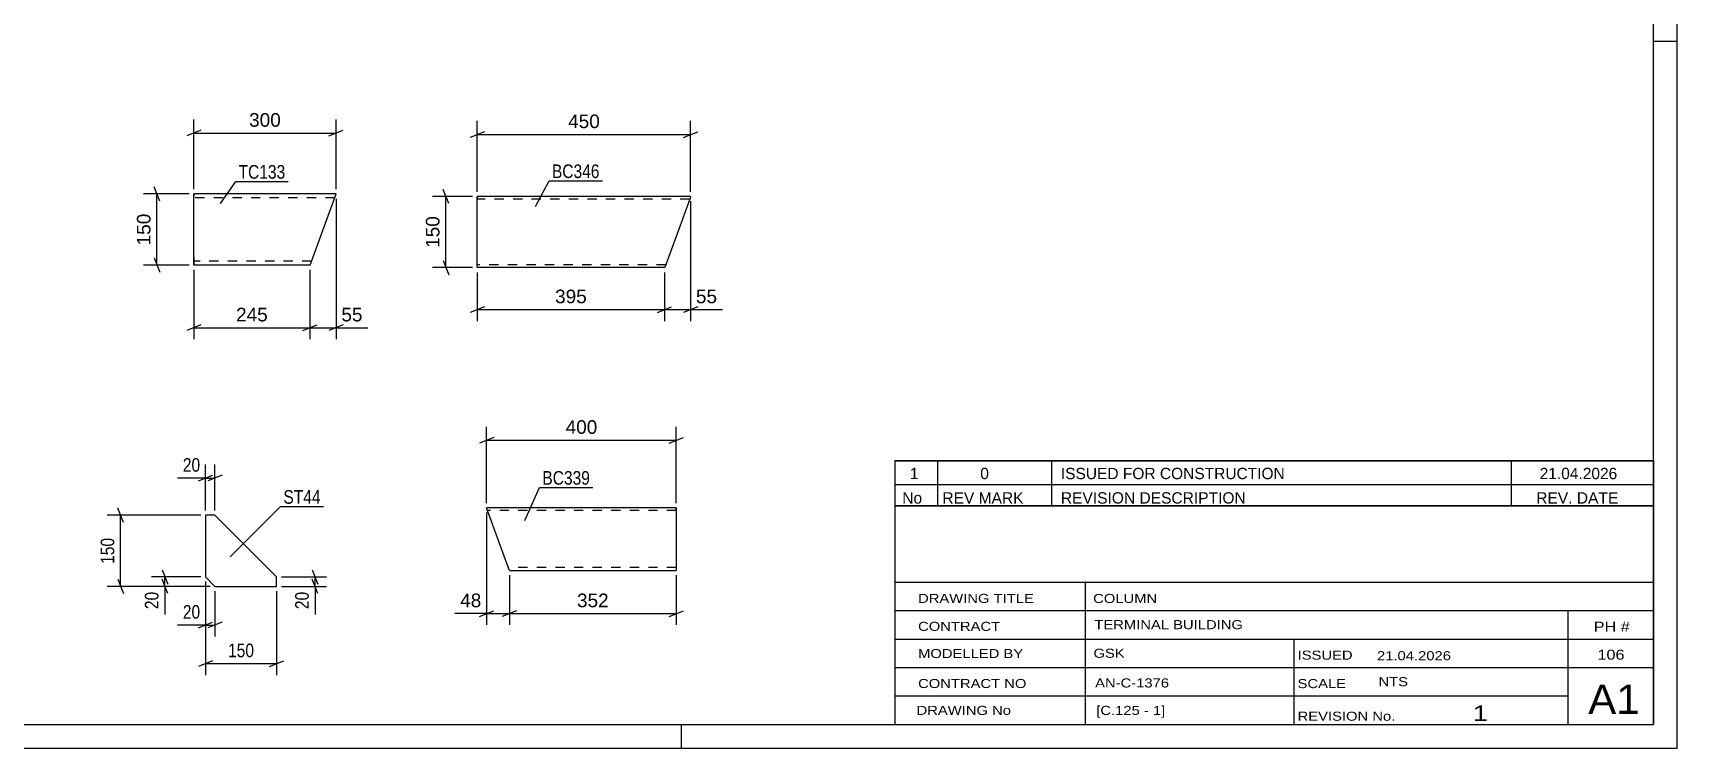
# Model space of a CAD drawing. Header units: millimetres. Extents: x 0 to 594, y 0 to 420.
# Drawn here: x 247.1 to 594, y 0 to 150.8 of the extents above; entities that cross this region are included whole.
import ezdxf

# ---------------------------------------------------------------- set-up
doc = ezdxf.new("R2010")
doc.units = ezdxf.units.MM
doc.linetypes.add('DXK_LINE_DOT2', pattern=[3.9198, 1.9599, -1.9599])
doc.styles.add('Arial', font='ARIAL.TTF', dxfattribs={"height": 0.2})
doc.styles.add('Arial Narrow', font='ARIALN.TTF', dxfattribs={"height": 0.2})

# ---------------------------------------------------------------- blocks, each defined once
blk = doc.blocks.new('Unknown-284930103-1131 - 20256')
at = {"color": 5, "linetype": 'Continuous'}
for p, q in [((594, 0), (594, 420)), ((589, 5), (589, 415)), ((594, 149), (589, 149)), ((5, 5), (589, 5)), ((384, 0), (384, 5)), ((0, 0), (594, 0))]:
    blk.add_line(p, q, dxfattribs=at)
blk = doc.blocks.new('Part-284930103-13705 - 13704')
at = {"color": 2, "linetype": 'Continuous'}
for p, q in [((281.09, 115.23), (281.09, 116.83)), ((311.09, 116.83), (281.09, 116.83)), ((281.09, 103.43), (281.09, 115.23)), ((305.63, 101.83), (311.09, 116.83)), ((281.09, 101.83), (281.09, 103.43)), ((305.63, 101.83), (281.09, 101.83))]:
    blk.add_line(p, q, dxfattribs=at)
at = {"color": 7, "linetype": 'DXK_LINE_DOT2'}
for p, q in [((281.09, 116.83), (281.09, 116.36)), ((310.8, 116.03), (281.09, 116.03)), ((281.09, 103.43), (281.09, 101.95)), ((305.92, 102.63), (281.09, 102.63))]:
    blk.add_line(p, q, dxfattribs=at)
blk = doc.blocks.new('Part-284930103-13894 - 13893')
at = {"color": 2, "linetype": 'Continuous'}
for p, q in [((347.63, 37.55), (342.86, 50.66)), ((382.86, 50.66), (342.86, 50.66)), ((382.86, 50.66), (382.86, 50.57)), ((382.86, 50.57), (382.86, 37.46)), ((347.67, 37.46), (347.63, 37.55)), ((347.67, 37.46), (382.86, 37.46))]:
    blk.add_line(p, q, dxfattribs=at)
at = {"color": 7, "linetype": 'DXK_LINE_DOT2'}
for p, q in [((382.86, 50.06), (343.08, 50.06)), ((382.86, 50.31), (382.86, 50.66)), ((382.86, 38.06), (347.45, 38.06))]:
    blk.add_line(p, q, dxfattribs=at)
blk = doc.blocks.new('Part-284930103-13865 - 13864')
at = {"color": 2, "linetype": 'Continuous'}
for p, q in [((340.89, 115.1), (340.89, 116.3)), ((385.89, 116.3), (340.89, 116.3)), ((340.89, 102.5), (340.89, 115.1)), ((385.77, 115.95), (380.43, 101.3)), ((385.86, 116.21), (385.77, 115.95)), ((385.89, 116.3), (385.86, 116.21)), ((340.89, 101.39), (340.89, 102.5)), ((340.89, 101.3), (340.89, 101.39)), ((380.43, 101.3), (340.89, 101.3))]:
    blk.add_line(p, q, dxfattribs=at)
at = {"color": 7, "linetype": 'DXK_LINE_DOT2'}
for p, q in [((340.89, 116.3), (340.89, 116.21)), ((340.89, 116.21), (340.89, 115.95)), ((385.68, 115.7), (340.89, 115.7)), ((340.89, 101.65), (340.89, 102.5)), ((380.65, 101.9), (340.89, 101.9))]:
    blk.add_line(p, q, dxfattribs=at)
blk = doc.blocks.new('Part-284930103-20247 - 20246')
at = {"color": 2, "linetype": 'Continuous'}
for p, q in [((285.56, 49.09), (283.56, 49.09)), ((283.56, 49.09), (283.56, 36.09)), ((298.56, 36.09), (285.56, 49.09)), ((283.56, 36.09), (285.56, 34.09)), ((298.56, 34.09), (298.56, 36.09)), ((285.56, 34.09), (298.56, 34.09))]:
    blk.add_line(p, q, dxfattribs=at)
blk = doc.blocks.new('StraightDimension-284930103-13818 - 13704')
at = {"color": 7, "linetype": 'Continuous'}
for p, q in [((311.09, 115.83), (311.09, 86.21)), ((305.59, 100.83), (305.59, 86.21)), ((304.09, 88.01), (307.09, 89.21)), ((305.59, 88.61), (311.09, 88.61)), ((312.59, 89.21), (309.59, 88.01))]:
    blk.add_line(p, q, dxfattribs=at)
at = {"color": 0}
blk.add_wipeout([(317.26, 89.36), (317.26, 93.56), (311.62, 93.56), (311.62, 89.36)], dxfattribs=at)
at = {"color": 7, "linetype": 'Continuous'}
blk.add_line((311.09, 88.61), (317.79, 88.61), dxfattribs=at)
blk.add_line((311.09, 88.61), (317.79, 88.61), dxfattribs=at)
at = {"color": 3, "style": 'Arial'}
blk.add_text('55', height=2.865, dxfattribs=at).set_placement((312.22, 89.96))
blk = doc.blocks.new('StraightDimension-284930103-13852 - 13704')
at = {"color": 7, "linetype": 'Continuous'}
for p, q in [((273.9, 115.33), (272.7, 118.33)), ((280.09, 116.83), (270.45, 116.83)), ((273.3, 101.83), (273.3, 116.83)), ((280.09, 101.83), (270.45, 101.83)), ((272.7, 103.33), (273.9, 100.33))]:
    blk.add_line(p, q, dxfattribs=at)
at = {"color": 0}
blk.add_wipeout([(272.55, 113.26), (268.35, 113.26), (268.35, 105.39), (272.55, 105.39)], dxfattribs=at)
at = {"color": 3, "style": 'Arial'}
blk.add_text('150', height=2.865, rotation=90.0002, dxfattribs=at).set_placement((271.95, 105.99))
blk = doc.blocks.new('StraightDimension-284930103-13711 - 13704')
at = {"color": 7, "linetype": 'Continuous'}
for p, q in [((281.09, 117.83), (281.09, 132.5)), ((311.09, 117.83), (311.09, 132.5)), ((282.59, 130.25), (279.59, 129.05)), ((281.09, 129.65), (311.09, 129.65)), ((309.59, 129.05), (312.59, 130.25))]:
    blk.add_line(p, q, dxfattribs=at)
at = {"color": 0}
blk.add_wipeout([(300.03, 130.4), (300.03, 134.6), (292.16, 134.6), (292.16, 130.4)], dxfattribs=at)
at = {"color": 3, "style": 'Arial'}
blk.add_text('300', height=2.865, dxfattribs=at).set_placement((292.76, 131))
blk = doc.blocks.new('StraightDimension-284930103-13819 - 13704')
at = {"color": 7, "linetype": 'Continuous'}
for p, q in [((281.09, 100.83), (281.09, 86.21)), ((305.59, 100.83), (305.59, 86.21)), ((282.59, 89.21), (279.59, 88.01)), ((281.09, 88.61), (305.59, 88.61)), ((304.09, 88.01), (307.09, 89.21))]:
    blk.add_line(p, q, dxfattribs=at)
at = {"color": 0}
blk.add_wipeout([(297.28, 89.36), (297.28, 93.56), (289.41, 93.56), (289.41, 89.36)], dxfattribs=at)
at = {"color": 3, "style": 'Arial'}
blk.add_text('245', height=2.865, dxfattribs=at).set_placement((290.01, 89.96))
blk = doc.blocks.new('StraightDimension-284930103-13997 - 13893')
at = {"color": 7, "linetype": 'Continuous'}
for p, q in [((342.86, 49.66), (342.86, 25.96)), ((347.67, 36.46), (347.67, 25.96)), ((341.36, 27.76), (344.36, 28.96)), ((342.86, 28.36), (347.67, 28.36)), ((349.17, 28.96), (346.17, 27.76))]:
    blk.add_line(p, q, dxfattribs=at)
at = {"color": 0}
blk.add_wipeout([(342.34, 29.11), (342.34, 33.31), (336.69, 33.31), (336.69, 29.11)], dxfattribs=at)
at = {"color": 7, "linetype": 'Continuous'}
blk.add_line((342.86, 28.36), (336.17, 28.36), dxfattribs=at)
blk.add_line((342.86, 28.36), (336.17, 28.36), dxfattribs=at)
at = {"color": 3, "style": 'Arial'}
blk.add_text('48', height=2.865, dxfattribs=at).set_placement((337.29, 29.71))
blk = doc.blocks.new('StraightDimension-284930103-13973 - 13893')
at = {"color": 7, "linetype": 'Continuous'}
for p, q in [((342.86, 51.66), (342.86, 67.76)), ((382.86, 51.66), (382.86, 67.76)), ((344.36, 65.51), (341.36, 64.31)), ((342.86, 64.91), (382.86, 64.91)), ((381.36, 64.31), (384.36, 65.51))]:
    blk.add_line(p, q, dxfattribs=at)
at = {"color": 0}
blk.add_wipeout([(366.8, 65.66), (366.8, 69.86), (358.93, 69.86), (358.93, 65.66)], dxfattribs=at)
at = {"color": 3, "style": 'Arial'}
blk.add_text('400', height=2.865, dxfattribs=at).set_placement((359.53, 66.26))
blk = doc.blocks.new('StraightDimension-284930103-13996 - 13893')
at = {"color": 7, "linetype": 'Continuous'}
for p, q in [((347.67, 36.46), (347.67, 25.96)), ((382.86, 36.46), (382.86, 25.96)), ((349.17, 28.96), (346.17, 27.76)), ((347.67, 28.36), (382.86, 28.36)), ((381.36, 27.76), (384.36, 28.96))]:
    blk.add_line(p, q, dxfattribs=at)
at = {"color": 0}
blk.add_wipeout([(369.2, 29.11), (369.2, 33.31), (361.33, 33.31), (361.33, 29.11)], dxfattribs=at)
at = {"color": 3, "style": 'Arial'}
blk.add_text('352', height=2.865, dxfattribs=at).set_placement((361.93, 29.71))
blk = doc.blocks.new('StraightDimension-284930103-13931 - 13864')
at = {"color": 7, "linetype": 'Continuous'}
for p, q in [((385.89, 115.3), (385.89, 90.04)), ((380.39, 100.3), (380.39, 90.04)), ((378.89, 91.84), (381.89, 93.04)), ((380.39, 92.44), (385.89, 92.44)), ((387.39, 93.04), (384.39, 91.84))]:
    blk.add_line(p, q, dxfattribs=at)
at = {"color": 0}
blk.add_wipeout([(392.07, 93.19), (392.07, 97.39), (386.42, 97.39), (386.42, 93.19)], dxfattribs=at)
at = {"color": 7, "linetype": 'Continuous'}
blk.add_line((385.89, 92.44), (392.59, 92.44), dxfattribs=at)
blk.add_line((385.89, 92.44), (392.59, 92.44), dxfattribs=at)
at = {"color": 3, "style": 'Arial'}
blk.add_text('55', height=2.865, dxfattribs=at).set_placement((387.02, 93.79))
blk = doc.blocks.new('StraightDimension-284930103-13961 - 13864')
at = {"color": 7, "linetype": 'Continuous'}
for p, q in [((339.89, 116.3), (331.41, 116.3)), ((334.86, 114.8), (333.66, 117.8)), ((334.26, 101.3), (334.26, 116.3)), ((339.89, 101.3), (331.41, 101.3)), ((333.66, 102.8), (334.86, 99.8))]:
    blk.add_line(p, q, dxfattribs=at)
at = {"color": 0}
blk.add_wipeout([(333.51, 112.73), (329.31, 112.73), (329.31, 104.86), (333.51, 104.86)], dxfattribs=at)
at = {"color": 3, "style": 'Arial'}
blk.add_text('150', height=2.865, rotation=90.0002, dxfattribs=at).set_placement((332.91, 105.46))
blk = doc.blocks.new('StraightDimension-284930103-13920 - 13864')
at = {"color": 7, "linetype": 'Continuous'}
for p, q in [((340.89, 117.3), (340.89, 132.21)), ((385.89, 117.3), (385.89, 132.21)), ((342.39, 129.96), (339.39, 128.76)), ((340.89, 129.36), (385.89, 129.36)), ((384.39, 128.76), (387.39, 129.96))]:
    blk.add_line(p, q, dxfattribs=at)
at = {"color": 0}
blk.add_wipeout([(367.33, 130.11), (367.33, 134.31), (359.46, 134.31), (359.46, 130.11)], dxfattribs=at)
at = {"color": 3, "style": 'Arial'}
blk.add_text('450', height=2.865, dxfattribs=at).set_placement((360.06, 130.71))
blk = doc.blocks.new('StraightDimension-284930103-13932 - 13864')
at = {"color": 7, "linetype": 'Continuous'}
for p, q in [((340.89, 100.3), (340.89, 90.04)), ((380.39, 100.3), (380.39, 90.04)), ((342.39, 93.04), (339.39, 91.84)), ((340.89, 92.44), (380.39, 92.44)), ((378.89, 91.84), (381.89, 93.04))]:
    blk.add_line(p, q, dxfattribs=at)
at = {"color": 0}
blk.add_wipeout([(364.58, 93.19), (364.58, 97.39), (356.71, 97.39), (356.71, 93.19)], dxfattribs=at)
at = {"color": 3, "style": 'Arial'}
blk.add_text('395', height=2.865, dxfattribs=at).set_placement((357.31, 93.79))
blk = doc.blocks.new('StraightDimension-284930103-20414 - 20246')
at = {"color": 7, "linetype": 'Continuous'}
for p, q in [((283.56, 35.09), (283.56, 15.41)), ((298.56, 33.09), (298.56, 15.41)), ((285.06, 18.41), (282.06, 17.21)), ((283.56, 17.81), (298.56, 17.81)), ((297.06, 17.21), (300.06, 18.41))]:
    blk.add_line(p, q, dxfattribs=at)
at = {"color": 0}
blk.add_wipeout([(294.4, 18.56), (294.4, 22.76), (287.72, 22.76), (287.72, 18.56)], dxfattribs=at)
at = {"color": 3, "style": 'Arial Narrow'}
blk.add_text('150', height=2.863, dxfattribs=at).set_placement((288.32, 19.16))
blk = doc.blocks.new('StraightDimension-284930103-20406 - 20246')
at = {"color": 7, "linetype": 'Continuous'}
for p, q in [((299.56, 36.09), (309.09, 36.09)), ((306.09, 37.59), (307.29, 34.59)), ((307.29, 32.59), (306.09, 35.59)), ((306.69, 34.09), (306.69, 36.09)), ((299.56, 34.09), (309.09, 34.09))]:
    blk.add_line(p, q, dxfattribs=at)
at = {"color": 0}
blk.add_wipeout([(305.94, 33.56), (301.74, 33.56), (301.74, 28.7), (305.94, 28.7)], dxfattribs=at)
at = {"color": 7, "linetype": 'Continuous'}
blk.add_line((306.69, 34.09), (306.69, 28.18), dxfattribs=at)
blk.add_line((306.69, 34.09), (306.69, 28.18), dxfattribs=at)
at = {"color": 3, "style": 'Arial Narrow'}
blk.add_text('20', height=2.863, rotation=90.0002, dxfattribs=at).set_placement((305.34, 29.3))
blk = doc.blocks.new('StraightDimension-284930103-20398 - 20246')
at = {"color": 7, "linetype": 'Continuous'}
for p, q in [((283.56, 35.09), (283.56, 23.54)), ((285.56, 33.09), (285.56, 23.54)), ((282.06, 25.34), (285.06, 26.54)), ((283.56, 25.94), (285.56, 25.94)), ((287.06, 26.54), (284.06, 25.34))]:
    blk.add_line(p, q, dxfattribs=at)
at = {"color": 0}
blk.add_wipeout([(283.03, 26.69), (283.03, 30.89), (278.18, 30.89), (278.18, 26.69)], dxfattribs=at)
at = {"color": 7, "linetype": 'Continuous'}
blk.add_line((283.56, 25.94), (277.65, 25.94), dxfattribs=at)
blk.add_line((283.56, 25.94), (277.65, 25.94), dxfattribs=at)
at = {"color": 3, "style": 'Arial Narrow'}
blk.add_text('20', height=2.863, dxfattribs=at).set_placement((278.78, 27.29))
blk = doc.blocks.new('StraightDimension-284930103-20418 - 20246')
at = {"color": 7, "linetype": 'Continuous'}
for p, q in [((282.56, 49.09), (262.81, 49.09)), ((266.26, 47.59), (265.06, 50.59)), ((265.66, 34.09), (265.66, 49.09)), ((265.06, 35.59), (266.26, 32.59)), ((284.56, 34.09), (262.81, 34.09))]:
    blk.add_line(p, q, dxfattribs=at)
at = {"color": 0}
blk.add_wipeout([(264.91, 44.93), (260.71, 44.93), (260.71, 38.24), (264.91, 38.24)], dxfattribs=at)
at = {"color": 3, "style": 'Arial Narrow'}
blk.add_text('150', height=2.863, rotation=90.0002, dxfattribs=at).set_placement((264.31, 38.84))
blk = doc.blocks.new('StraightDimension-284930103-20410 - 20246')
at = {"color": 7, "linetype": 'Continuous'}
for p, q in [((282.56, 36.09), (272.14, 36.09)), ((274.39, 37.59), (275.59, 34.59)), ((275.59, 32.59), (274.39, 35.59)), ((274.99, 34.09), (274.99, 36.09)), ((284.56, 34.09), (272.14, 34.09))]:
    blk.add_line(p, q, dxfattribs=at)
at = {"color": 0}
blk.add_wipeout([(274.24, 33.56), (270.04, 33.56), (270.04, 28.7), (274.24, 28.7)], dxfattribs=at)
at = {"color": 7, "linetype": 'Continuous'}
blk.add_line((274.99, 34.09), (274.99, 28.18), dxfattribs=at)
blk.add_line((274.99, 34.09), (274.99, 28.18), dxfattribs=at)
at = {"color": 3, "style": 'Arial Narrow'}
blk.add_text('20', height=2.863, rotation=90.0002, dxfattribs=at).set_placement((273.64, 29.3))
blk = doc.blocks.new('StraightDimension-284930103-20402 - 20246')
at = {"color": 7, "linetype": 'Continuous'}
for p, q in [((283.56, 50.09), (283.56, 59.77)), ((285.56, 50.09), (285.56, 59.77)), ((282.06, 56.32), (285.06, 57.52)), ((283.56, 56.92), (285.56, 56.92)), ((287.06, 57.52), (284.06, 56.32))]:
    blk.add_line(p, q, dxfattribs=at)
at = {"color": 0}
blk.add_wipeout([(283.03, 57.67), (283.03, 61.87), (278.18, 61.87), (278.18, 57.67)], dxfattribs=at)
at = {"color": 7, "linetype": 'Continuous'}
blk.add_line((283.56, 56.92), (277.65, 56.92), dxfattribs=at)
blk.add_line((283.56, 56.92), (277.65, 56.92), dxfattribs=at)
at = {"color": 3, "style": 'Arial Narrow'}
blk.add_text('20', height=2.863, dxfattribs=at).set_placement((278.78, 58.27))
blk = doc.blocks.new('Unknown-284930103-20688 - 20256')
at = {"color": 7, "linetype": 'Continuous'}
for p, q in [((429, 51.05), (429, 5)), ((429, 51.05), (589, 51.05)), ((589, 51), (589, 5)), ((429, 35), (589, 35)), ((469.14, 35), (469.14, 5)), ((429, 29), (589, 29)), ((571, 5.05), (571, 29.05)), ((429, 23), (589, 23)), ((513.14, 23), (513.14, 5)), ((429, 17), (589, 17)), ((429, 11), (571, 11)), ((429, 5), (589, 5))]:
    blk.add_line(p, q, dxfattribs=at)
at = {"color": 7, "style": 'Arial Narrow'}
for s, height, width, p in [('DRAWING TITLE', 1.9089, 1.425378, (433.88, 30.61)), ('COLUMN', 1.909, 1.425378, (470.81, 30.59)), ('CONTRACT', 1.909, 1.425378, (433.88, 24.71)), ('TERMINAL BUILDING', 1.9089, 1.425378, (471.06, 25.07)), ('MODELLED BY', 1.9089, 1.425378, (433.88, 18.98)), ('GSK', 1.909, 1.425378, (470.88, 19.04)), ('ISSUED', 1.909, 1.425378, (513.94, 18.64)), ('21.04.2026', 1.909, 1.425378, (530.69, 18.52)), ('CONTRACT NO', 1.9089, 1.425378, (433.88, 12.66)), ('AN-C-1376', 1.909, 1.425378, (471.23, 12.78)), ('SCALE', 1.909, 1.425378, (513.94, 12.65)), ('A1', 6.204, 1.25, (575.24, 7.2)), ('DRAWING No', 1.909, 1.425378, (433.56, 7)), ('[C.125 - 1]', 1.9089, 1.425378, (471.46, 6.99)), ('REVISION No.', 1.9089, 1.425378, (513.94, 5.77)), ('1', 3.34, 1.5, (550.91, 5.68))]:
    blk.add_text(s, height=height, dxfattribs=dict(at, width=width)).set_placement(p)
at = {"color": 7, "linetype": 'Continuous', "style": 'Arial Narrow'}
for s, height, width, p in [('PH #', 2.1, 1.42538, (576.4, 24.55)), ('106', 2.1, 1.42538, (577.19, 18.65)), ('NTS', 1.909, 1.425378, (531, 13.05))]:
    blk.add_text(s, height=height, dxfattribs=dict(at, width=width)).set_placement(p)
blk = doc.blocks.new('Unknown-284930103-20689 - 20256')
at = {"color": 7, "linetype": 'Continuous'}
for p, q in [((429, 60.55), (589, 60.55)), ((589, 60.55), (429, 60.55)), ((429, 60.55), (429, 55.55)), ((438, 60.55), (438, 55.55)), ((462, 60.55), (462, 55.55)), ((559, 60.55), (559, 55.55)), ((589, 60.55), (589, 55.55)), ((429, 55.55), (589, 55.55)), ((429, 55.55), (429, 51.05)), ((429, 55.55), (589, 55.55)), ((438, 55.55), (438, 51.05)), ((462, 55.55), (462, 51.05)), ((559, 55.55), (559, 51.05)), ((589, 55.55), (589, 51.05)), ((589, 51.05), (429, 51.05))]:
    blk.add_line(p, q, dxfattribs=at)
at = {"color": 7, "linetype": 'Continuous', "style": 'Arial Narrow'}
for s, height, width, p in [('1', 2.39, 1.196471, (432.16, 56.7)), ('0', 2.39, 1.196471, (447, 56.7)), ('ISSUED FOR CONSTRUCTION', 2.3861, 1.196471, (464, 56.7)), ('21.04.2026', 2.386, 1.196471, (565, 56.7)), ('No', 2.386, 1.2, (430.54, 51.55)), ('REV MARK', 2.386, 1.2, (439, 51.55)), ('REVISION DESCRIPTION', 2.3861, 1.2, (464, 51.55)), ('REV. DATE', 2.386, 1.2, (564.28, 51.55))]:
    blk.add_text(s, height=height, dxfattribs=dict(at, width=width)).set_placement(p)
blk = doc.blocks.new('Mark-284930103-13844 - 13704')
at = {"color": 0}
blk.add_wipeout([(300.4, 120.05), (300.4, 123.05), (290.53, 123.05), (290.53, 120.05)], dxfattribs=at)
blk.add_wipeout([(300.4, 120.05), (300.4, 123.05), (290.53, 123.05), (290.53, 120.05)], dxfattribs=at)
at = {"color": 30, "linetype": 'Continuous'}
for p, q in [((286.7, 114.79), (289.93, 119.45)), ((289.93, 119.45), (301, 119.45))]:
    blk.add_line(p, q, dxfattribs=at)
at = {"color": 3, "style": 'Arial Narrow'}
blk.add_text('TC133', height=2.863, dxfattribs=at).set_placement((290.53, 120.05))
blk = doc.blocks.new('Mark-284930103-13905 - 13893')
at = {"color": 0}
blk.add_wipeout([(364.67, 55.54), (364.67, 58.54), (354.62, 58.54), (354.62, 55.54)], dxfattribs=at)
blk.add_wipeout([(364.67, 55.54), (364.67, 58.54), (354.62, 58.54), (354.62, 55.54)], dxfattribs=at)
at = {"color": 30, "linetype": 'Continuous'}
for p, q in [((350.89, 47.99), (354.02, 54.94)), ((354.02, 54.94), (365.27, 54.94))]:
    blk.add_line(p, q, dxfattribs=at)
at = {"color": 3, "style": 'Arial Narrow'}
blk.add_text('BC339', height=2.863, dxfattribs=at).set_placement((354.62, 55.54))
blk = doc.blocks.new('Mark-284930103-13899 - 13864')
at = {"color": 0}
blk.add_wipeout([(366.69, 120.18), (366.69, 123.18), (356.64, 123.18), (356.64, 120.18)], dxfattribs=at)
blk.add_wipeout([(366.69, 120.18), (366.69, 123.18), (356.64, 123.18), (356.64, 120.18)], dxfattribs=at)
at = {"color": 30, "linetype": 'Continuous'}
for p, q in [((353.19, 114.18), (356.04, 119.58)), ((356.04, 119.58), (367.29, 119.58))]:
    blk.add_line(p, q, dxfattribs=at)
at = {"color": 3, "style": 'Arial Narrow'}
blk.add_text('BC346', height=2.863, dxfattribs=at).set_placement((356.64, 120.18))
blk = doc.blocks.new('Mark-284930103-20461 - 20246')
at = {"color": 0}
blk.add_wipeout([(307.84, 51.52), (307.84, 54.52), (299.99, 54.52), (299.99, 51.52)], dxfattribs=at)
blk.add_wipeout([(307.84, 51.52), (307.84, 54.52), (299.99, 54.52), (299.99, 51.52)], dxfattribs=at)
at = {"color": 30, "linetype": 'Continuous'}
for p, q in [((288.78, 40.31), (299.39, 50.92)), ((299.39, 50.92), (308.44, 50.92))]:
    blk.add_line(p, q, dxfattribs=at)
at = {"color": 3, "style": 'Arial Narrow'}
blk.add_text('ST44', height=2.863, dxfattribs=at).set_placement((299.99, 51.52))

msp = doc.modelspace()

# ---------------------------------------------------------------- block references
for name in ['Unknown-284930103-1131 - 20256', 'Part-284930103-13705 - 13704', 'Part-284930103-13865 - 13864', 'Unknown-284930103-20689 - 20256', 'Part-284930103-20247 - 20246', 'Part-284930103-13894 - 13893', 'Unknown-284930103-20688 - 20256']:
    msp.add_blockref(name, (0, 0))

# ---------------------------------------------------------------- next in the draw order: block references
for name in ['StraightDimension-284930103-13852 - 13704', 'StraightDimension-284930103-13818 - 13704', 'StraightDimension-284930103-13961 - 13864', 'StraightDimension-284930103-13931 - 13864', 'StraightDimension-284930103-13973 - 13893', 'StraightDimension-284930103-13997 - 13893', 'StraightDimension-284930103-20414 - 20246']:
    msp.add_blockref(name, (0, 0))

# ---------------------------------------------------------------- next in the draw order: block references
for name in ['StraightDimension-284930103-13711 - 13704', 'StraightDimension-284930103-13920 - 13864', 'StraightDimension-284930103-13819 - 13704', 'StraightDimension-284930103-13932 - 13864', 'Mark-284930103-13905 - 13893', 'StraightDimension-284930103-20398 - 20246', 'StraightDimension-284930103-20406 - 20246', 'StraightDimension-284930103-13996 - 13893']:
    msp.add_blockref(name, (0, 0))

# ---------------------------------------------------------------- next in the draw order: block references
for name in ['Mark-284930103-13844 - 13704', 'Mark-284930103-13899 - 13864', 'StraightDimension-284930103-20418 - 20246']:
    msp.add_blockref(name, (0, 0))

# ---------------------------------------------------------------- next in the draw order: block references
for name in ['StraightDimension-284930103-20402 - 20246', 'StraightDimension-284930103-20410 - 20246']:
    msp.add_blockref(name, (0, 0))

# ---------------------------------------------------------------- next in the draw order: block references
msp.add_blockref('Mark-284930103-20461 - 20246', (0, 0))

doc.saveas('drawing.dxf')
